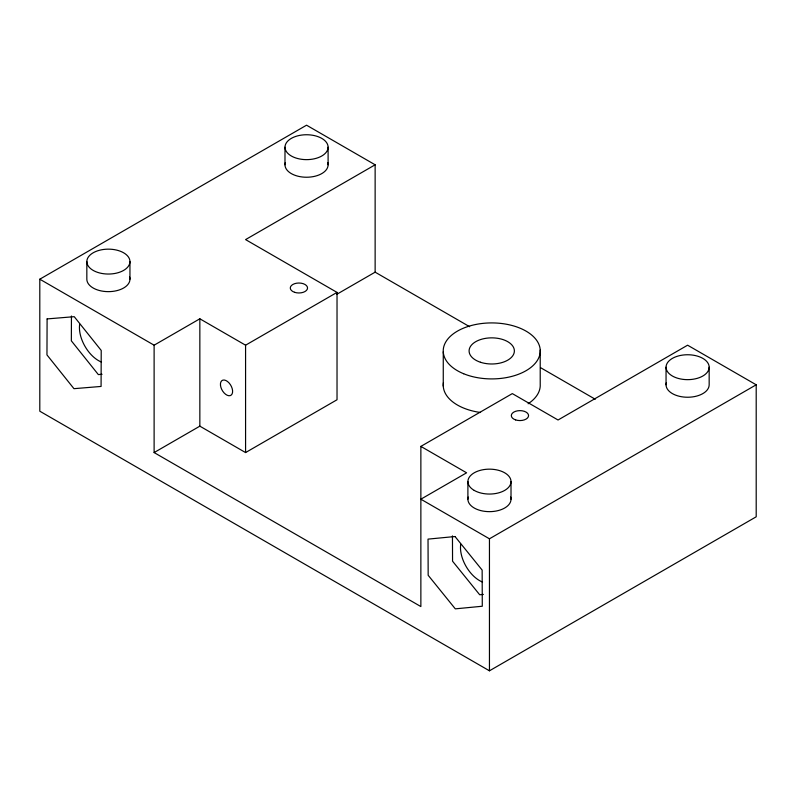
<?xml version="1.0" encoding="UTF-8"?>
<svg xmlns="http://www.w3.org/2000/svg" width="796" height="796" viewBox="0 0 796 796"><rect width="100%" height="100%" fill="white"/><g stroke="black" fill="none" stroke-linecap="round" stroke-linejoin="round"><path stroke-width="1.19" d="M71.451 316.012L71.351 340.837L98.346 374.598L102.047 374.289M39.8 279.197L154.116 345.195L154.116 452.566L420.865 606.562L420.865 446.397L512.316 393.602L558.046 419.999L687.605 345.195L756.2 384.796L756.2 516.803L489.45 670.809L39.8 411.204L39.8 279.197L306.55 125.191L375.135 164.792L375.135 272.162L469.63 326.708M375.135 164.792L245.576 239.596L337.026 292.401L337.026 399.761L245.576 452.566L199.846 426.159L154.116 452.566M154.116 345.195L199.846 318.798L245.576 345.195L337.026 292.401M336.589 294.411L375.135 272.162M420.865 446.397L466.595 472.804L420.865 499.201L489.45 538.802L756.2 384.796M483.371 594.413L479.69 594.761L452.556 561.2L452.456 535.887M540.504 367.633L595.259 399.244M709.166 367.195A21.552 12.447 0 0 1 676.829 377.981A21.552 12.447 0 0 1 676.829 356.419A21.552 12.447 0 0 1 709.166 367.195L709.166 384.796A21.552 12.447 0 0 1 685.724 397.194A21.552 12.447 0 0 1 666.381 382.637M666.053 367.195L666.053 384.796M540.215 350.041L540.215 384.359A48.506 27.999 0 0 1 528.126 403.761M511.012 481.6L511.012 499.201M489.45 538.802L489.45 670.809M467.899 481.6L467.899 499.201M443.263 351.802L443.263 386.12M328.101 147.19A21.552 12.447 0 0 1 295.764 157.966A21.552 12.447 0 0 1 295.764 136.415A21.552 12.447 0 0 1 328.101 147.19L328.101 164.792M284.988 147.19L284.988 164.792M245.576 345.195L245.576 452.566M199.846 318.798L199.846 426.159M129.947 261.595A21.552 12.447 0 0 1 97.609 272.371A21.552 12.447 0 0 1 97.609 250.82A21.552 12.447 0 0 1 129.947 261.595L129.947 279.197M86.834 261.595L86.834 279.197A21.552 12.447 0 0 0 110.276 291.595A21.552 12.447 0 0 0 129.619 277.028M327.773 162.633A21.552 12.447 0 0 1 306.55 177.239A21.552 12.447 0 0 1 285.316 162.633M480.565 412.487A48.506 27.999 0 0 1 443.452 382.607M510.684 497.042A21.552 12.447 0 0 1 489.45 511.649A21.552 12.447 0 0 1 468.227 497.042M101.46 362.051A26.945 15.562 60 0 1 79.67 324.29M482.525 582.055A26.945 15.562 60 0 1 460.725 544.295M47.103 318.917L46.964 354.916L73.958 388.677L101.082 386.438L101.221 350.439L74.237 316.679L47.103 318.917M455.023 536.524L428.029 539.121L428.168 575.279L455.302 608.85L482.286 606.244L482.147 570.085L455.023 536.524M294.61 292.311A8.627 4.975 0 0 0 307.545 287.993A8.627 4.975 0 0 0 294.61 283.684A8.627 4.975 0 0 0 294.61 292.311M220.462 385.115A8.627 4.975 60 0 0 230.104 395.642A8.627 4.975 60 0 0 228.999 382.876A8.627 4.975 60 0 0 220.462 385.115M515.629 419.91A8.627 4.975 0 0 0 528.564 415.602A8.627 4.975 0 0 0 515.629 411.293A8.627 4.975 0 0 0 515.629 419.91M474.217 490.406A21.552 12.447 0 0 0 510.276 484.824A21.552 12.447 0 0 0 483.878 469.58A21.552 12.447 0 0 0 474.217 490.406M463.65 373.742A48.506 27.999 0 0 0 540.026 353.553A48.506 27.999 0 0 0 471.55 325.455A48.506 27.999 0 0 0 463.65 373.742M480.426 362.24A22.636 13.064 0 0 0 514.375 350.917A22.636 13.064 0 0 0 480.426 339.603A22.636 13.064 0 0 0 480.426 362.24"/></g></svg>
